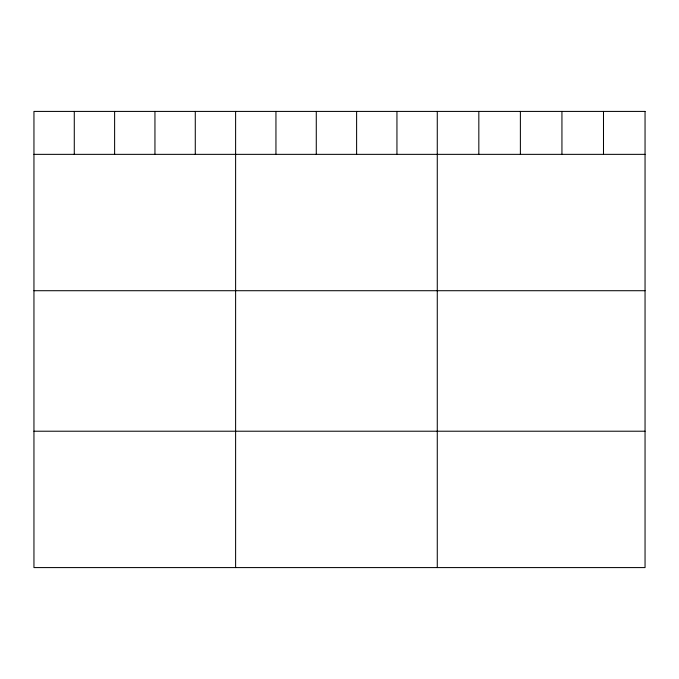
<?xml version="1.0" encoding="UTF-8"?>
<svg xmlns="http://www.w3.org/2000/svg" width="679" height="679" viewBox="0 0 679 679"><rect width="100%" height="100%" fill="white"/><g stroke="black" fill="none" stroke-linecap="round" stroke-linejoin="round"><path stroke-width="1.02" d="M33.95 154.354L645.05 154.354M33.95 290.714L645.05 290.714M33.95 431.216L645.05 431.216M603.495 111.415L603.495 154.354M561.94 111.415L561.94 154.354M520.386 111.415L520.386 154.354M478.831 111.415L478.831 154.354M437.276 111.415L437.276 567.585M396.943 111.415L396.943 154.354M356.611 111.415L356.611 154.354M316.278 111.415L316.278 154.354M275.946 111.415L275.946 154.354M235.613 111.415L235.613 567.585M195.28 111.415L195.28 154.354M154.948 111.415L154.948 154.354M114.615 111.415L114.615 154.354M74.283 111.415L74.283 154.354M645.05 111.415L33.95 111.415L33.95 567.585L645.05 567.585L645.05 111.415"/></g></svg>
